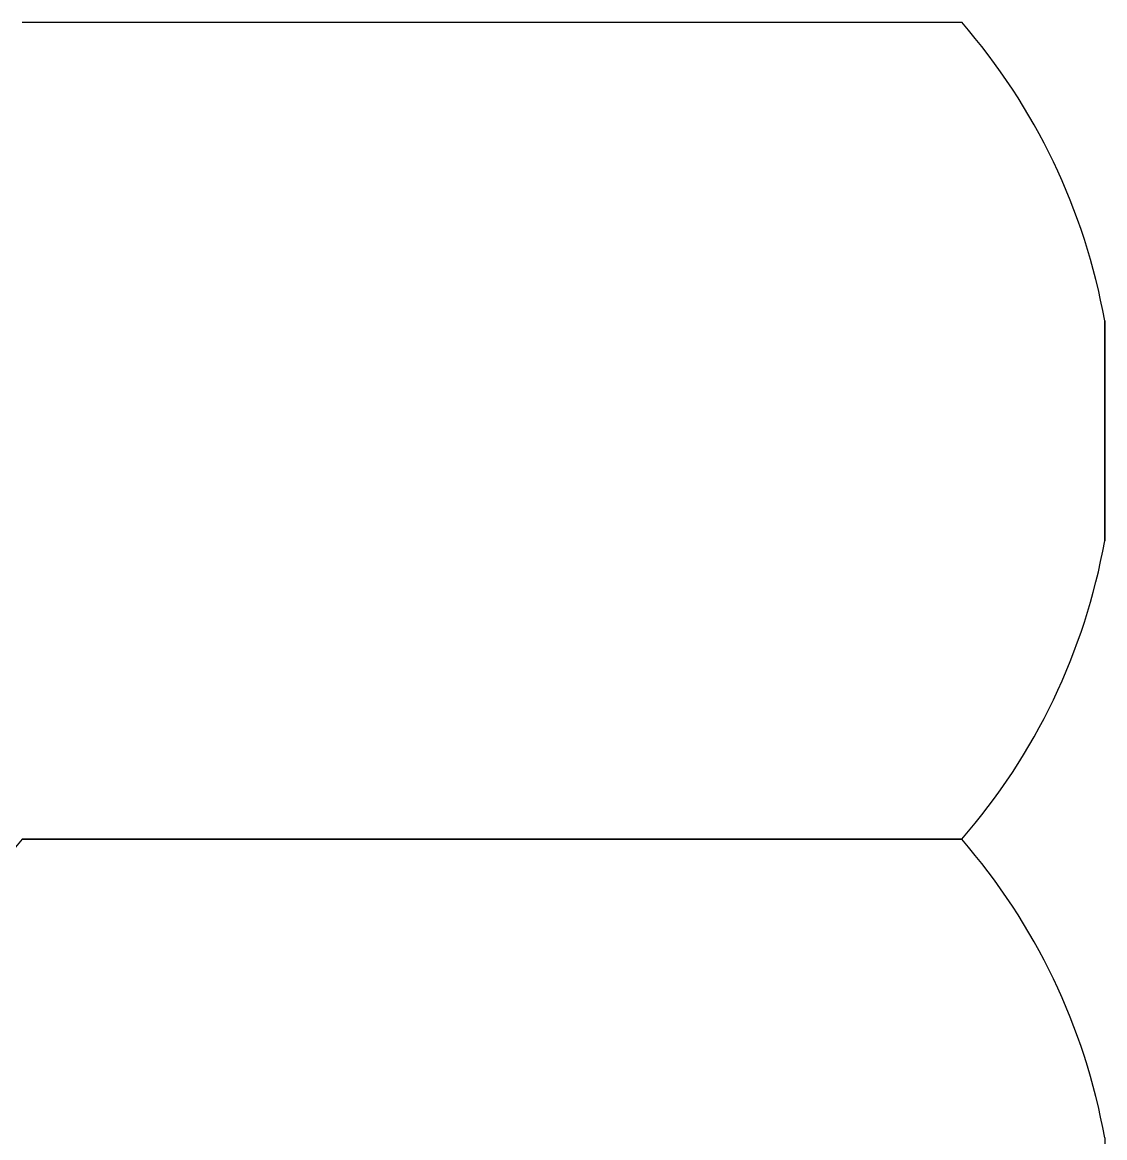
# Model space of a CAD drawing. Extents: x 5000 to 155000, y 6735 to 206735.
# Drawn here: x 88749 to 155000, y 88470 to 156735 of the extents above; entities that cross this region are included whole.
import ezdxf

# ---------------------------------------------------------------- set-up
doc = ezdxf.new("R2010")
doc.units = 0
doc.layers.get('0').update_dxf_attribs({"linetype": 'CONTINUOUS'})

msp = doc.modelspace()

# ---------------------------------------------------------------- linework, layer by layer
for p, q in [((88749, 156735), (146251, 156735)), ((155000, 138470), (155000, 125000)), ((155000, 138470), (155000, 125000)), ((155000, 138470), (155000, 125000)), ((155000, 138470), (155000, 125000)), ((155000, 125000), (155000, 138470)), ((155000, 138470), (155000, 125000)), ((155000, 138470), (155000, 125000)), ((88749, 106735), (146251, 106735)), ((146251, 106735), (88749, 106735)), ((88749, 106735), (146251, 106735)), ((155000, 88470), (155000, 75000))]:
    msp.add_line(p, q)
for centre, start, end in [((117500, 131735), 10.18175, 41.00827), ((117500, 131735), 318.99173, 349.81825), ((117500, 81735), 138.99173, 169.81825), ((117500, 81735), 10.18175, 41.00827)]:
    msp.add_arc(centre, 38100, start, end)

doc.saveas('drawing.dxf')
